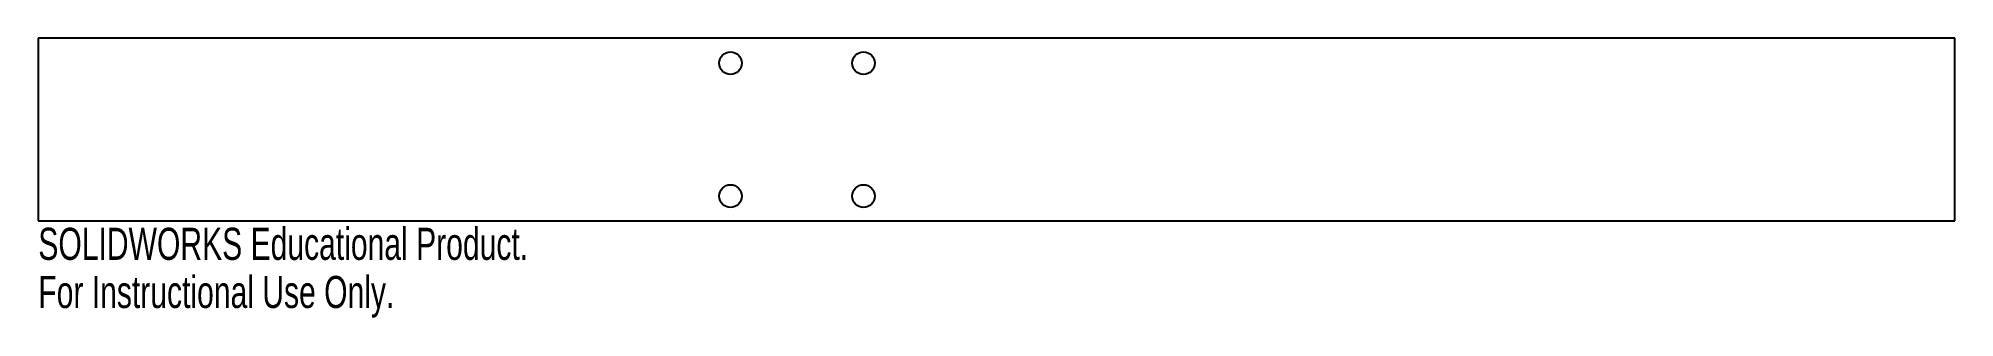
# Model space of a CAD drawing. Header units: millimetres. Extents: x 0 to 288, y -15 to 28.
import ezdxf

# ---------------------------------------------------------------- set-up
doc = ezdxf.new("R2010")
doc.units = ezdxf.units.MM
doc.styles.add('SLDTEXTSTYLE0', font='TXT', dxfattribs={"width": 0.7})

msp = doc.modelspace()

# ---------------------------------------------------------------- linework, layer by layer
at = {"color": 7, "linetype": 'Continuous', "lineweight": 25}
for p, q in [((0, 27.5), (0, 0)), ((288.29, 27.5), (0, 27.5)), ((288.29, 0), (288.29, 27.5)), ((0, 0), (288.29, 0))]:
    msp.add_line(p, q, dxfattribs=at)
for centre in [(104.14, 23.75), (124.14, 23.75), (104.14, 3.75), (124.14, 3.75)]:
    msp.add_circle(centre, 1.7, dxfattribs=at)

# ---------------------------------------------------------------- texts
at = {"color": 7, "linetype": 'Continuous', "char_height": 4.8336, "attachment_point": 1, "style": 'SLDTEXTSTYLE0'}
for s, insert in [('SOLIDWORKS Educational Product.', (0, -1.02)), ('For Instructional Use Only.', (0, -8.27))]:
    msp.add_mtext(s, dxfattribs=dict(at, insert=insert))

doc.saveas('drawing.dxf')
